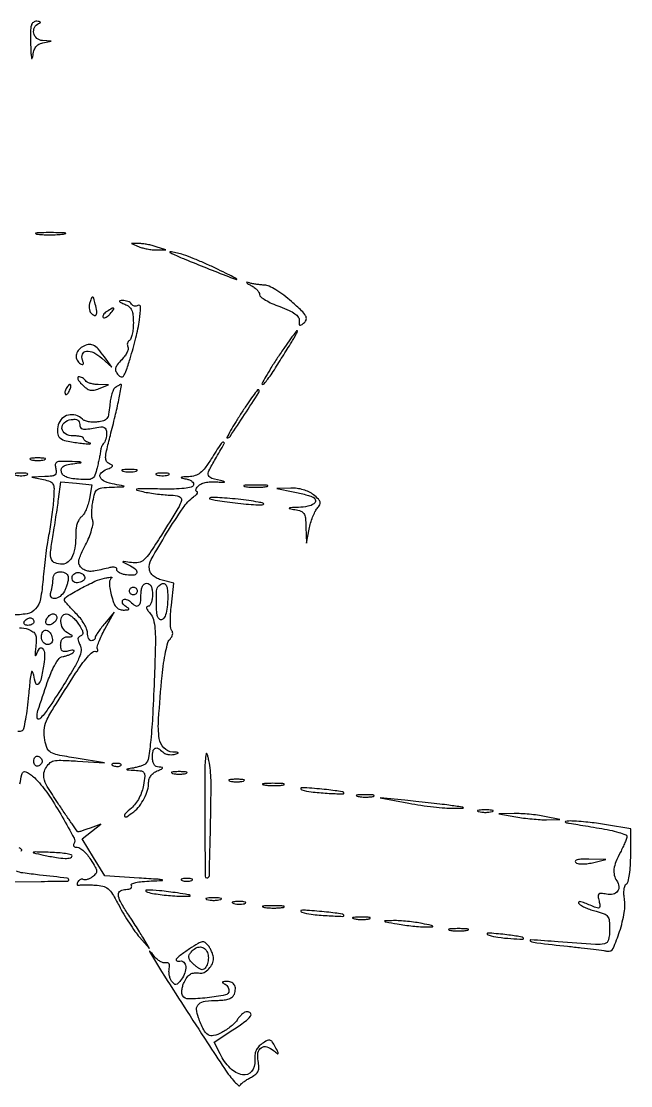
# Model space of a CAD drawing. Extents: x 24 to 1546, y 0 to 2379.
# Drawn here: x 1310.7 to 1470, y 1705.7 to 1983.9 of the extents above; entities that cross this region are included whole.
import ezdxf

# ---------------------------------------------------------------- set-up
doc = ezdxf.new("R2010")
doc.units = 0
doc.header["$MEASUREMENT"] = 0
doc.layers.get('0').update_dxf_attribs({"linetype": 'CONTINUOUS'})

msp = doc.modelspace()

# ---------------------------------------------------------------- linework, layer by layer
for points in [[(1313.160037, 1977.75, 0.006386), (1313.245946, 1975.512235, 0.032351), (1313.390184, 1974.272456, 0.67807), (1313.554447, 1974.2394, 0.113802), (1313.718782, 1974.688147, -0.037362), (1314.025127, 1976.20638, -0.087231), (1314.525356, 1977.247737, -0.108564), (1315.270344, 1977.918046, -0.081311), (1316.308745, 1978.301965), (1318.5, 1978.727636), (1316.25, 1978.863818, -0.165938), (1314.804148, 1979.457011, -0.159503), (1313.994078, 1980.819991, -0.169997), (1314.171649, 1982.332448, -0.18549), (1315.25, 1983.337719, 0.051902), (1315.648042, 1983.54862, 0.449116), (1315.672067, 1983.724694, 0.185333), (1315.416573, 1983.862835, 0.021021), (1314.75, 1983.921053, 0.17243), (1313.859727, 1983.649148, 0.17184), (1313.339222, 1982.87598, 0.061438), (1313.127034, 1981.245893, 0.00808)], [(1314.727696, 1928.278268, 0.02012), (1316.234338, 1928.152063, 0.010546), (1318.11537, 1928.110215, 0.010474), (1320.048239, 1928.148479, 0.015806), (1321.727696, 1928.270202, 0.062969), (1322.351289, 1928.416037, 0.78507), (1322.335636, 1928.550546, 0.026082), (1321.006031, 1928.645979, 0.004587), (1318.5, 1928.67186, 0.004873), (1315.985512, 1928.650253, 0.021409), (1314.504386, 1928.559569, 0.613017), (1314.45162, 1928.422293, 0.180442)], [(1341.5, 1925, 0.036226), (1342.445813, 1924.6724, 0.019656), (1343.646875, 1924.401663, 0.019488), (1344.896882, 1924.221133, 0.029063), (1346, 1924.169965), (1348.5, 1924.19936), (1346, 1925, 0.018514), (1344.896657, 1925.308821, 0.013373), (1343.646875, 1925.574087, 0.013539), (1342.443924, 1925.762454, 0.028396), (1341.5, 1925.830035), (1339.5, 1925.859429)], [(1350.5, 1923.024538, 0.011046), (1353.484123, 1921.727555, 0.00196), (1359.134349, 1919.444615, 0.001463), (1364.880304, 1917.168625, 0.020074), (1367, 1916.432917, 0.882548), (1367.037682, 1916.517627, 0.013668), (1366.003125, 1917.104262, 0.006835), (1364.087992, 1918.088746, 0.002915), (1361.5, 1919.355945, 0.008706), (1358.599997, 1920.693286, 0.008888), (1355.675, 1921.919283, 0.008699), (1353.098832, 1922.894046, 0.036196), (1351.5, 1923.339929, 0.003577), (1349.931884, 1923.645505, 0.123324), (1349.558694, 1923.623046, 0.670498), (1349.547326, 1923.488004, 0.010347)], [(1370.75, 1914.878116, -0.039292), (1371.610942, 1914.334913, -0.044383), (1372.339062, 1913.683157, -0.049464), (1372.842922, 1913.024649, -0.139464), (1373, 1912.472452, 0.235299), (1373.290209, 1911.889912, 0.026998), (1374.542187, 1911.047224, 0.027997), (1376.238759, 1910.158637, 0.019224), (1378.25, 1909.336497, -0.01691), (1380.693701, 1908.350749, -0.051243), (1382.248351, 1907.461374, -0.085049), (1383.108915, 1906.589865, -0.174768), (1383.355264, 1905.676147, 0.02669), (1383.32891, 1904.777736, 0.303763), (1383.523339, 1904.50182, 0.24997), (1383.891045, 1904.54719, 0.020017), (1384.69425, 1905.161213, 0.170357), (1385.201647, 1906.006535, 0.190031), (1385.039217, 1906.939017, 0.06643), (1383.980881, 1908.245865, 0.008738), (1381.338986, 1910.657875, 0.019906), (1379.327332, 1912.29349, 0.023021), (1377.28454, 1913.681517, 0.022892), (1375.469216, 1914.685068, 0.110829), (1374.331787, 1914.961579, -0.018704), (1373.36823, 1915.014746, -0.012216), (1372.2624, 1915.144674, -0.012292), (1371.189067, 1915.324469, -0.022894), (1370.331787, 1915.53093, 0.02061), (1369.689662, 1915.68868, 0.662425), (1369.622359, 1915.59038, 0.122329), (1369.865415, 1915.360481, 0.007456)], [(1328.671178, 1910.582783, 0.058736), (1328.465054, 1909.77399, 0.056851), (1328.449337, 1908.930264, 0.061682), (1328.615799, 1908.179392, 0.111465), (1328.950551, 1907.649449, 0.07931), (1329.815755, 1907.022439, 0.424337), (1330.309387, 1907.193618, 0.150453), (1330.43471, 1908.111362, 0.021275), (1330.041051, 1910, 0.006844), (1329.634307, 1911.518445, 0.227074), (1329.391368, 1911.794328, 0.408494), (1329.133271, 1911.693216, 0.013731)], [(1333.02896, 1908.03906, 0.044429), (1332.507686, 1907.640546, 0.073916), (1332.159984, 1907.21208, 0.108439), (1332.032091, 1906.823706, 0.225585), (1332.13646, 1906.530207, 0.234162), (1332.452534, 1906.423579, 0.085026), (1332.916631, 1906.569338, 0.06172), (1333.453252, 1906.934292, 0.039407), (1333.979944, 1907.475834, 0.011124), (1334.89468, 1908.6293, 0.447869), (1334.839289, 1908.911334, 0.273213), (1334.458847, 1908.911828, 0.007952)], [(1337.75, 1909.968838, -0.07229), (1338.873054, 1909.316068, -0.117473), (1339.551521, 1908.45276, -0.084167), (1339.900054, 1907.164736, -0.024087), (1340, 1905.091241, -0.023739), (1339.925546, 1903.523946, -0.030621), (1339.701458, 1902.100655, -0.031546), (1339.37775, 1900.976847, -0.170035), (1338.983688, 1900.489919, 0.097893), (1338.643196, 1900.173519, 0.097668), (1338.44836, 1899.751114, 0.098209), (1338.429069, 1899.288354, 0.100195), (1338.588457, 1898.856874, -0.201184), (1338.675142, 1898.307524, -0.051648), (1338.365704, 1897.443125, -0.044256), (1337.774511, 1896.446552, -0.032589), (1336.957995, 1895.455287, 0.021462), (1335.787456, 1894.096944, 0.110032), (1335.358044, 1893.206105, 0.165604), (1335.436585, 1892.409221, 0.066662), (1336.02492, 1891.469974, 0.146601), (1336.790139, 1890.960997, 0.317604), (1337.42757, 1891.171699, 0.076983), (1338.074398, 1892.405585, 0.007133), (1339.144492, 1895.690659, 0.014593), (1340.670536, 1901.173619, 0.02389), (1341.602322, 1905.903759, 0.029323), (1341.895843, 1909.226869, 0.597339), (1341.203994, 1909.626075, -0.094286), (1340.749329, 1909.452047, -0.096701), (1340.266766, 1909.459411, -0.098981), (1339.831297, 1909.646292, -0.104003), (1339.510081, 1909.983688, 0.102403), (1339.146194, 1910.368336, 0.054845), (1338.569749, 1910.682839, 0.051288), (1337.884395, 1910.885406, 0.055649), (1337.190983, 1910.936614, 0.032514), (1336.485755, 1910.864094, 0.522878), (1336.39972, 1910.681228, 0.157453), (1336.688335, 1910.420516, 0.01003)], [(1377.707945, 1896, 0.006682), (1375.977354, 1893.314759, 0.011957), (1374.638512, 1891.056775, 0.006827), (1373.644767, 1889.227507, 0.565042), (1373.7815, 1889.001788, 0.221182), (1374.182463, 1889.189499, 0.010126), (1375.154308, 1890.397838, 0.015262), (1376.264981, 1891.932172, 0.010187), (1377.445931, 1893.751788, -0.000309), (1378.677876, 1895.734686, -0.000287), (1379.943349, 1897.76615, -0.000285), (1381.071212, 1899.572101, -0.000965), (1381.810941, 1900.75, 0.013134), (1382.324317, 1901.613432, 0.024801), (1382.684337, 1902.339062, 0.027476), (1382.883603, 1902.874897, 0.505418), (1382.791456, 1903, 0.238008), (1382.524609, 1902.865349, 0.002012), (1381.117267, 1900.94375, 0.006493), (1379.520183, 1898.683398, 0.00407)], [(1326.689601, 1898.846168, 0.103571), (1325.567196, 1897.868451, 0.133677), (1325.059751, 1896.605311, 0.148202), (1325.284697, 1895.355246, 0.137078), (1326.169939, 1894.394972, 0.060726), (1326.653283, 1894.171971, 0.363879), (1326.891085, 1894.268889, 0.190314), (1326.930726, 1894.628815, 0.024998), (1326.686798, 1895.373809, -0.186881), (1326.691482, 1896.889134, -0.28179), (1327.713436, 1897.664209, -0.142255), (1329.632845, 1897.308829, -0.067914), (1331.720579, 1895.876514), (1334.339396, 1893.5), (1332.419698, 1896.2075, 0.026659), (1330.788407, 1898.266272, 0.104346), (1329.493974, 1899.228999, 0.153999), (1328.208235, 1899.391798, 0.082828)], [(1326.59204, 1888.963515, 0.037433), (1327.738232, 1887.9772, 0.100914), (1328.708116, 1887.526994, 0.107669), (1329.738043, 1887.507496, 0.046158), (1331.064262, 1887.900129), (1333.5, 1888.873227), (1330.809017, 1888.936614, -0.033666), (1329.733621, 1889.034591, -0.038212), (1328.726963, 1889.27513, -0.041611), (1327.92031, 1889.610592, -0.13581), (1327.5, 1890, 0.073533), (1327.177497, 1890.382596, 0.053064), (1326.721822, 1890.70625, 0.053174), (1326.209511, 1890.926066, 0.074905), (1325.718761, 1891, 0.334389), (1325.46974, 1890.812494, 0.172968), (1325.495464, 1890.401783, 0.068165), (1325.889235, 1889.746687, 0.027022)], [(1322.458881, 1887.933469, 0.049364), (1322.242038, 1887.490157, 0.059701), (1322.133355, 1887.040231, 0.070517), (1322.142323, 1886.651151, 0.156651), (1322.276326, 1886.390341, 0.281567), (1322.50546, 1886.335123, 0.118528), (1322.786868, 1886.507038, 0.069269), (1323.083816, 1886.899181, 0.035865), (1323.345077, 1887.456872, 0.029555), (1323.696703, 1888.564815, 0.344086), (1323.525317, 1888.954259, 0.36195), (1323.120758, 1888.871774, 0.030391)], [(1368.216699, 1881.489648, 0.00435), (1366.660071, 1879.000482, 0.007582), (1365.418977, 1876.906334, 0.00273), (1364.420513, 1875.13949, 0.572465), (1364.502419, 1875, 0.250046), (1365.281483, 1875.415587, 0.002248), (1369.069496, 1881.119687, 0.001936), (1372.837562, 1886.898103, 0.35356), (1372.766617, 1887.566717, 0.449838), (1372.484806, 1887.549776, 0.005662), (1371.25989, 1885.951766, 0.011833), (1369.832945, 1883.94878, 0.006946)], [(1313.25, 1869.310674, 0.039571), (1314.047266, 1869.168469, 0.024357), (1315, 1869.122029, 0.024357), (1315.952734, 1869.168469, 0.039571), (1316.75, 1869.310674, 0.161593), (1317.00914, 1869.478988, 0.542911), (1316.957813, 1869.633659, 0.052887), (1316.251983, 1869.740287, 0.011065), (1315, 1869.767997, 0.011065), (1313.748017, 1869.740287, 0.052887), (1313.042187, 1869.633659, 0.542911), (1312.99086, 1869.478988, 0.161593)], [(1309.269032, 1865.307009, 0.037336), (1310.036634, 1865.167106, 0.029507), (1310.880008, 1865.127736, 0.030339), (1311.671085, 1865.185595, 0.06278), (1312.269032, 1865.344063, 0.31318), (1312.386009, 1865.52287, 0.333666), (1312.257153, 1865.684921, 0.052471), (1311.580113, 1865.787295, 0.014395), (1310.5, 1865.805051, 0.012823), (1309.431793, 1865.764444, 0.080377), (1308.900903, 1865.643467, 0.597527), (1308.883358, 1865.48334, 0.087174)], [(1337.25, 1866.310674, 0.039571), (1338.047266, 1866.168469, 0.024357), (1339, 1866.122029, 0.024357), (1339.952734, 1866.168469, 0.039571), (1340.75, 1866.310674, 0.161593), (1341.00914, 1866.478988, 0.542911), (1340.957813, 1866.633659, 0.052887), (1340.251983, 1866.740287, 0.011065), (1339, 1866.767997, 0.011065), (1337.748017, 1866.740287, 0.052887), (1337.042187, 1866.633659, 0.542911), (1336.99086, 1866.478988, 0.161593)], [(1346.269032, 1865.307009, 0.037336), (1347.036634, 1865.167106, 0.029507), (1347.880008, 1865.127736, 0.030339), (1348.671085, 1865.185595, 0.06278), (1349.269032, 1865.344063, 0.31318), (1349.386009, 1865.52287, 0.333666), (1349.257153, 1865.684921, 0.052471), (1348.580113, 1865.787295, 0.014395), (1347.5, 1865.805051, 0.012823), (1346.431793, 1865.764444, 0.080377), (1345.900903, 1865.643467, 0.597527), (1345.883358, 1865.48334, 0.087174)], [(1328.527068, 1859.136384, -0.029641), (1328.171296, 1857.66289, -0.029655), (1327.643823, 1856.242054, -0.031046), (1327.034752, 1855.063048, -0.093799), (1326.437092, 1854.389757, 0.088302), (1325.886229, 1853.782648, 0.045853), (1325.422146, 1852.866939, 0.043672), (1325.106283, 1851.80902, 0.050758), (1325, 1850.764757, -0.026563), (1324.793176, 1846.874476, -0.070158), (1324.114709, 1844.175938, -0.116166), (1322.984629, 1842.585254, -0.182436), (1321.434017, 1842, -0.083469), (1319.530803, 1842.319946, -0.229202), (1318.591249, 1843.256357, -0.112059), (1318.377804, 1845.13275, -0.014688), (1318.938821, 1849.134209, 0.002502), (1319.332519, 1851.518178, 0.001668), (1319.760709, 1854.25267, 0.001679), (1320.158242, 1856.907567, 0.003294), (1320.453629, 1859.023817), (1321.054709, 1863.547634), (1325.117331, 1863.160201), (1329.179953, 1862.772768)], [(1369.25, 1862.283746, 0.023547), (1370.502218, 1862.153981, 0.014044), (1372, 1862.111902, 0.014044), (1373.497782, 1862.153981, 0.023547), (1374.75, 1862.283746, 0.124239), (1375.112409, 1862.435926, 0.664672), (1375.076563, 1862.577962, 0.03126), (1373.97062, 1862.675363, 0.006336), (1372, 1862.700336, 0.006336), (1370.02938, 1862.675363, 0.03126), (1368.923437, 1862.577962, 0.664672), (1368.887591, 1862.435926, 0.124239)], [(1381.765361, 1860.939958, -0.008679), (1383.471805, 1860.572656, -0.010249), (1385.071801, 1860.164344, -0.009222), (1386.40441, 1859.768413, -0.06166), (1387.031673, 1859.480425, -0.226405), (1387.576811, 1858.633515, -0.281321), (1387.200421, 1857.794844, -0.102684), (1385.614965, 1857.132308, -0.037669), (1383.190983, 1856.850168, 0.002028), (1381.100129, 1856.756796, 0.12392), (1380.744979, 1856.648774, 0.695034), (1380.768581, 1856.52323, 0.004964), (1382.25, 1856.283746, -0.049587), (1383.780918, 1855.893757, -0.167863), (1384.570768, 1855.253527, -0.115074), (1384.962102, 1854.10307, -0.017816), (1385.114999, 1851.683578), (1385.229998, 1847.5), (1385.949063, 1851.197596, -0.024144), (1386.325985, 1852.735512, -0.02123), (1386.863306, 1854.29871, -0.021779), (1387.470022, 1855.668024, -0.058087), (1388.051631, 1856.562211, 0.051018), (1388.708746, 1857.541983, 0.189414), (1388.792086, 1858.267061, 0.136152), (1388.359302, 1859.004697, 0.022229), (1387.106783, 1860.114616, 0.056901), (1385.904635, 1860.880041, 0.04104), (1384.421844, 1861.457324, 0.039333), (1382.789466, 1861.806292, 0.040543), (1381.139216, 1861.890434), (1377.5, 1861.780869)], [(1360, 1859.064983, 0.030595), (1361.398799, 1858.738328, 0.006838), (1363.821875, 1858.360787, 0.007072), (1366.63672, 1858.002087, 0.006783), (1369.5, 1857.71758, 0.00723), (1372.039569, 1857.536934, 0.024163), (1373.709375, 1857.523181, 0.202733), (1374.058035, 1857.687376, 0.54595), (1374, 1857.898035, 0.033), (1372.600621, 1858.235354, 0.007417), (1370.178125, 1858.61568, 0.00766), (1367.363279, 1858.971016, 0.007351), (1364.5, 1859.245438, 0.006968), (1361.960452, 1859.41562, 0.023268), (1360.290625, 1859.426388, 0.197972), (1359.94492, 1859.267435, 0.555802)], [(1323, 1838.434259, -0.049213), (1322.927252, 1837.696941, -0.022722), (1322.695915, 1836.760265, -0.022248), (1322.361184, 1835.789539, -0.028721), (1321.964816, 1834.934259, -0.104012), (1320.832227, 1833.585982, -0.142574), (1319.369726, 1832.99912, -0.295674), (1318.478968, 1833.45902, -0.225099), (1318.393011, 1834.581787, 0.03151), (1318.625874, 1835.325581, 0.017174), (1318.821697, 1836.2624, 0.017054), (1318.955983, 1837.232051, 0.025883), (1319, 1838.081787, -0.078953), (1319.13087, 1838.905409, -0.123399), (1319.510659, 1839.510223, -0.119873), (1320.140171, 1839.875623, -0.071952), (1321, 1840, -0.071995), (1321.786729, 1839.886129, -0.094461), (1322.430662, 1839.554282, -0.107477), (1322.850246, 1839.048438, -0.120154)], [(1327.302821, 1838.513695, -0.173043), (1327.243946, 1838.111572, -0.094518), (1326.928016, 1837.718118, -0.074555), (1326.404868, 1837.392357, -0.054517), (1325.75, 1837.190371, -0.075042), (1325.019642, 1837.160813, -0.134068), (1324.464524, 1837.379901, -0.143006), (1324.120561, 1837.837793, -0.090288), (1324, 1838.5, -0.226436), (1324.442529, 1839.42706, -0.170609), (1325.521089, 1839.811149, -0.153586), (1326.688017, 1839.449352, -0.194407)], [(1349, 1833.581787, -0.025597), (1348.856749, 1830.785461, -0.0586), (1348.398057, 1828.728773, -0.116468), (1347.711364, 1827.653636, -0.343667), (1346.895215, 1827.564761, -0.231344), (1346.235604, 1828.610959, -0.020449), (1346.02065, 1831.81675, -0.022003), (1346.078275, 1835.028635, -0.182864), (1346.666667, 1836.333333, -0.115687), (1347.640235, 1836.937015, -0.307189), (1348.390307, 1836.72831, -0.145096), (1348.86901, 1835.642259, -0.031754)], [(1341, 1835, -0.099038), (1340.923658, 1834.618362, -0.097945), (1340.70625, 1834.29375, -0.097945), (1340.381638, 1834.076342, -0.099038), (1340, 1834, -0.099038), (1339.618362, 1834.076342, -0.097945), (1339.29375, 1834.29375, -0.097945), (1339.076342, 1834.618362, -0.099038), (1339, 1835, -0.099038), (1339.076342, 1835.381638, -0.097945), (1339.29375, 1835.70625, -0.097945), (1339.618362, 1835.923658, -0.099038), (1340, 1836, -0.099038), (1340.381638, 1835.923658, -0.097945), (1340.70625, 1835.70625, -0.097945), (1340.923658, 1835.381638, -0.099038)], [(1325.705783, 1826.326279, -0.020141), (1326.482207, 1825.030315, -0.082382), (1326.782773, 1824.167183, -0.177747), (1326.679543, 1823.603473, -0.180964), (1326.236826, 1823.245609, 0.114003), (1325.734736, 1822.938619, 0.182999), (1325.526632, 1822.488431, 0.111101), (1325.625839, 1821.83329, 0.029963), (1326.068057, 1820.872835, -0.152921), (1326.340646, 1819.439285, -0.070849), (1325.853596, 1817.586396, -0.034723), (1324.457845, 1814.824479, -0.006387), (1321.470663, 1809.953505, -0.007516), (1317.690468, 1804.157419, -0.052118), (1315.517165, 1801.561899, -0.633603), (1314.84128, 1801.816274, -0.099213), (1315.067519, 1803.75, -0.004694), (1317.513792, 1811.043049, -0.025758), (1319.070997, 1814.891147, -0.049715), (1320.343731, 1817.036811, -0.190245), (1321.635899, 1817.847065, 0.030621), (1322.415161, 1818.042146, 0.025514), (1323.215048, 1818.340981, 0.026271), (1323.920409, 1818.691408, 0.061265), (1324.39405, 1819.041115, 0.17971), (1324.523777, 1819.305072, 0.378349), (1324.400553, 1819.476866, 0.096983), (1323.921735, 1819.492096, 0.023558), (1323.14405, 1819.327419, -0.042283), (1322.059466, 1819.139834, -0.180553), (1321.437015, 1819.312446, -0.190357), (1321.099469, 1819.842778, -0.047686), (1321, 1820.883369, -0.064778), (1321.116126, 1821.775938, -0.106681), (1321.460288, 1822.451278, -0.120361), (1322.017031, 1822.872202, -0.097915), (1322.75, 1823.030409, 0.006989), (1323.869488, 1823.065518, 0.400998), (1324, 1823.202085, 0.262137), (1323.885865, 1823.404826, 0.004477), (1322.75, 1824.080099, -0.132139), (1321.549503, 1825.292105, -0.116125), (1321.044759, 1827.004401, -0.157263), (1321.415733, 1828.418673, -0.255954), (1322.476947, 1829, -0.130756), (1323.165289, 1828.816859, -0.042915), (1324.034658, 1828.214594, -0.039338), (1324.926408, 1827.349438, -0.035479)], [(1320, 1828.059017, -0.161033), (1319.724195, 1827.224864, -0.089687), (1318.935284, 1826.48511, -0.09984), (1318.010153, 1826.120596, -0.245171), (1317.333333, 1826.333333, -0.245171), (1317.120596, 1827.010153, -0.09984), (1317.48511, 1827.935284, -0.089687), (1318.224864, 1828.724195, -0.161033), (1319.059017, 1829, -0.099038), (1319.418132, 1828.928163, -0.097945), (1319.723586, 1828.723586, -0.097945), (1319.928163, 1828.418132, -0.099038)], [(1314, 1827, -0.153634), (1313.879982, 1826.618621, -0.097988), (1313.542039, 1826.29375, -0.080552), (1313.037096, 1826.074545, -0.062283), (1312.440983, 1826, -0.066118), (1311.889346, 1826.073267, -0.138808), (1311.521475, 1826.29375, -0.191142), (1311.392057, 1826.620352, -0.139169), (1311.5, 1827, -0.06081), (1311.806203, 1827.382515, -0.051032), (1312.2129, 1827.70625, -0.053229), (1312.653442, 1827.926698, -0.089642), (1313.059017, 1828, -0.105429), (1313.418051, 1827.923444, -0.099231), (1313.723586, 1827.70625, -0.096318), (1313.928382, 1827.381732, -0.092995)], [(1318.823324, 1822.667134, -0.083236), (1318.840365, 1821.99829, -0.126354), (1318.619304, 1821.46353, -0.133817), (1318.179808, 1821.121465, -0.099154), (1317.573324, 1821, -0.12024), (1316.945354, 1821.15323, -0.111791), (1316.438799, 1821.58104, -0.09567), (1316.111401, 1822.248452, -0.066422), (1316, 1823.083333, -0.14074), (1316.357221, 1824.327282, -0.297834), (1317.229205, 1824.729914, -0.210781), (1318.230213, 1824.099763, -0.100818)], [(1359.044772, 1792.5, 0.044959), (1358.680679, 1788.608645, 0.00201), (1358.688575, 1775.101976, 0.000417), (1358.768383, 1760.425664, 0.411775), (1359.194406, 1760.001431, 0.406739), (1359.862595, 1760.65006, 0.001324), (1360.179234, 1773.3138, 0.005143), (1360.319067, 1784.902846, 0.045345), (1359.864999, 1790, 0.009393), (1359.607919, 1791.279637, 0.025), (1359.362119, 1792.178125, 0.084294), (1359.175852, 1792.531401, 0.649835)], [(1316.15, 1790.5, -0.102038), (1316.069583, 1790.110048, -0.070382), (1315.834219, 1789.723802, -0.066918), (1315.485911, 1789.399741, -0.073624), (1315.075, 1789.191667, -0.159683), (1314.666526, 1789.189601, -0.143818), (1314.315781, 1789.428177, -0.107546), (1314.079656, 1789.888977, -0.064908), (1314, 1790.5, -0.064908), (1314.079656, 1791.111023, -0.107546), (1314.315781, 1791.571823, -0.143818), (1314.666526, 1791.810399, -0.159683), (1315.075, 1791.808333, -0.073624), (1315.485911, 1791.600259, -0.066918), (1315.834219, 1791.276198, -0.070382), (1316.069583, 1790.889952, -0.102038)], [(1334.8125, 1789.316886, 0.051402), (1335.359369, 1789.160852, 0.05415), (1335.916927, 1789.123424, 0.060344), (1336.402231, 1789.202593, 0.126455), (1336.729167, 1789.395833, 0.296942), (1336.77538, 1789.614691, 0.208169), (1336.592839, 1789.799335, 0.077125), (1336.112848, 1789.910055, 0.028489), (1335.416667, 1789.921053, 0.018894), (1334.670344, 1789.862007, 0.168741), (1334.37858, 1789.720685, 0.470617), (1334.395823, 1789.538436, 0.054073)], [(1350.25, 1787.310674, 0.039571), (1351.047266, 1787.168469, 0.024357), (1352, 1787.122029, 0.024357), (1352.952734, 1787.168469, 0.039571), (1353.75, 1787.310674, 0.161593), (1354.00914, 1787.478988, 0.542911), (1353.957813, 1787.633659, 0.052887), (1353.251983, 1787.740287, 0.011065), (1352, 1787.767997, 0.011065), (1350.748017, 1787.740287, 0.052887), (1350.042187, 1787.633659, 0.542911), (1349.99086, 1787.478988, 0.161593)], [(1365.25, 1785.310674, 0.039571), (1366.047266, 1785.168469, 0.024357), (1367, 1785.122029, 0.024357), (1367.952734, 1785.168469, 0.039571), (1368.75, 1785.310674, 0.161593), (1369.00914, 1785.478988, 0.542911), (1368.957813, 1785.633659, 0.052887), (1368.251983, 1785.740287, 0.011065), (1367, 1785.767997, 0.011065), (1365.748017, 1785.740287, 0.052887), (1365.042187, 1785.633659, 0.542911), (1364.99086, 1785.478988, 0.161593)], [(1374.26375, 1784.282419, 0.022548), (1375.485188, 1784.153707, 0.015659), (1376.872547, 1784.114038, 0.015827), (1378.209518, 1784.160023, 0.031163), (1379.26375, 1784.296069, 0.248898), (1379.455688, 1784.450815, 0.49082), (1379.374351, 1784.596853, 0.030832), (1378.29708, 1784.692368, 0.00738), (1376.5, 1784.713986, 0.006817), (1374.711719, 1784.684722, 0.040183), (1373.780601, 1784.581582, 0.720633), (1373.761725, 1784.438612, 0.075924)], [(1384, 1783.039128, 0.05301), (1386.478609, 1782.48969, 0.012694), (1390.684703, 1782.123527, 0.008839), (1394.750829, 1781.945432, 0.700764), (1394.916667, 1782.367465, 0.144647), (1394.564991, 1782.531069, 0.003283), (1392.713021, 1782.795007, 0.007095), (1390.521105, 1783.061102, 0.004711), (1388, 1783.306913, 0.006159), (1385.343864, 1783.507708, 0.032507), (1383.883625, 1783.504998, 0.485236), (1383.743781, 1783.300771, 0.240379)], [(1398.761659, 1781.292739, 0.028254), (1399.754739, 1781.159391, 0.020511), (1400.869594, 1781.119272, 0.020826), (1401.934218, 1781.169017, 0.041951), (1402.761659, 1781.31292, 0.285845), (1402.916221, 1781.476221, 0.417468), (1402.814362, 1781.62839, 0.038992), (1401.938425, 1781.726931, 0.009782), (1400.5, 1781.747817, 0.008901), (1399.071102, 1781.715166, 0.053901), (1398.339362, 1781.605813, 0.67161), (1398.319562, 1781.45659, 0.082665)], [(1412, 1779.515142, 0.009212), (1415.164785, 1778.98887, 0.0082), (1418.471875, 1778.556645, 0.008257), (1421.458855, 1778.265857, 0.025015), (1423.5, 1778.203558, 0.00118), (1426.208913, 1778.262802, 0.705612), (1426.243506, 1778.368033, 0.130375), (1425.944832, 1778.494362, 0.00058), (1422.5, 1778.978762, 0.004231), (1420.123244, 1779.289679, 0.002014), (1417.059375, 1779.65162, 0.001996), (1413.853703, 1780.004275, 0.002833), (1411, 1780.290346), (1404.5, 1780.904765)], [(1430.25, 1777.310674, 0.039571), (1431.047266, 1777.168469, 0.024357), (1432, 1777.122029, 0.024357), (1432.952734, 1777.168469, 0.039571), (1433.75, 1777.310674, 0.161593), (1434.00914, 1777.478988, 0.542911), (1433.957813, 1777.633659, 0.052887), (1433.251983, 1777.740287, 0.011065), (1432, 1777.767997, 0.011065), (1430.748017, 1777.740287, 0.052887), (1430.042187, 1777.633659, 0.542911), (1429.99086, 1777.478988, 0.161593)], [(1440, 1775.948957, 0.011879), (1441.978571, 1775.645194, 0.008472), (1444.20625, 1775.395462, 0.00856), (1446.3397, 1775.229624, 0.018036), (1448, 1775.189122), (1451.5, 1775.229998), (1447.5, 1776.057369, 0.017061), (1445.678589, 1776.369743, 0.010259), (1443.5, 1776.621861, 0.010269), (1441.320946, 1776.783752, 0.017627), (1439.5, 1776.817204), (1435.5, 1776.749667)], [(1453, 1774.474111, 0.00601), (1453.945186, 1774.300695, 0.000614), (1456.189063, 1773.919656, 0.000767), (1458.864007, 1773.473009, 0.000611), (1461.75, 1772.999295, -0.012081), (1464.529072, 1772.47741, -0.019303), (1466.870312, 1771.883604, -0.013997), (1468.697962, 1771.288096, -0.316973), (1469, 1770.859523, -0.084699), (1468.905913, 1770.308087, -0.01237), (1468.501402, 1769.24224, -0.013689), (1467.952529, 1767.995941, -0.011357), (1467.302646, 1766.70034, 0.025388), (1466.134381, 1764.19857, 0.064642), (1465.626189, 1762.264994, 0.089946), (1465.708075, 1760.676417, 0.096818), (1466.346087, 1759.262735, -0.122035), (1466.925776, 1757.786193, -0.19845), (1466.583749, 1756.503424, -0.178845), (1465.38808, 1755.746335, -0.100184), (1463.645273, 1755.727478, 0.023122), (1462.233136, 1755.930294, 0.215213), (1461.664193, 1755.736976, 0.244017), (1461.474504, 1755.201775, 0.029436), (1461.727196, 1753.935203, -0.023343), (1461.960276, 1752.836811, -0.153745), (1461.88133, 1752.287264, -0.305188), (1461.546396, 1752.090753, -0.081135), (1460.91074, 1752.235396, 0.004016), (1457.970509, 1753.401662, 0.037213), (1456.66247, 1753.799415, 0.413995), (1456.39078, 1753.627479, 0.24834), (1456.5, 1753.225461, 0.081271), (1457.11038, 1752.755155, 0.020853), (1458.234375, 1752.208572, 0.020675), (1459.586762, 1751.684698, 0.019683), (1461, 1751.264715, -0.027918), (1463.045099, 1750.620139, -0.14664), (1463.971077, 1749.912765, -0.135207), (1464.394772, 1748.781827, -0.022422), (1464.5, 1746.436432, -0.05855), (1464.187686, 1743.778515, -0.284044), (1463.158362, 1742.753392, -0.074667), (1460.803233, 1742.562716, -0.002267), (1451, 1743.277721, 0.002669), (1443.848318, 1743.793547, 0.83283), (1443.770763, 1743.488006, 0.079146), (1445.461129, 1743.015575, 0.001932), (1453.522094, 1742.119532, -0.001784), (1457.079593, 1741.725153, -0.002387), (1460.304233, 1741.340415, -0.00166), (1463.005241, 1740.995961, -0.024784), (1463.940905, 1740.825969, 0.35975), (1465.413311, 1741.558021, 0.027476), (1467.109411, 1746.012661, 0.03341), (1468.33098, 1750.960073, 0.085641), (1468.347183, 1754.635479, -0.03385), (1468.221847, 1755.900147, -0.044493), (1468.288842, 1757.057544, -0.051591), (1468.521301, 1757.968548, -0.167618), (1468.910193, 1758.444496, 0.201734), (1469.345691, 1759.055681, 0.019227), (1469.685535, 1760.896894, 0.021729), (1469.92242, 1763.243154, 0.014294), (1470, 1765.956362), (1470, 1772.79469), (1463.668087, 1773.897345, 0.017195), (1459.418392, 1774.487674, 0.012408), (1454.647437, 1774.864534, 0.058605), (1453.00191, 1774.760622, 0.828695)], [(1316.5, 1765.974157, 0.010756), (1319.886437, 1765.322876, 0.034663), (1322.167461, 1765.095875, 0.059343), (1323.568728, 1765.220431, 0.356062), (1323.996501, 1765.75, 0.350422), (1323.751622, 1766.053584, 0.014966), (1322.305995, 1766.328605, 0.020037), (1320.449817, 1766.54865, 0.01224), (1318.246501, 1766.666527, 0.000827), (1314.374177, 1766.772334, 0.101115), (1313.891861, 1766.686617, 0.738056), (1313.902999, 1766.544579, 0.00235)], [(1455.55, 1764.066549, 0.146039), (1456.158525, 1763.744633, 0.043417), (1457.215407, 1763.628142, 0.037644), (1458.53533, 1763.697176, 0.026414), (1460, 1763.964187), (1463.5, 1764.795277), (1459.05, 1764.897639, 0.01496), (1457.230656, 1764.88505, 0.049114), (1456.041342, 1764.723526, 0.147197), (1455.54244, 1764.434264, 0.407335)], [(1352.75, 1759.337719, 0.057986), (1353.320008, 1759.181385, 0.037979), (1354, 1759.12966, 0.037979), (1354.679992, 1759.181385, 0.057986), (1355.25, 1759.337719, 0.174857), (1355.459382, 1759.525001, 0.447206), (1355.398438, 1759.693942, 0.078554), (1354.89144, 1759.810911, 0.017491), (1354, 1759.842105, 0.017491), (1353.10856, 1759.810911, 0.078554), (1352.601562, 1759.693942, 0.447206), (1352.540618, 1759.525001, 0.174857)], [(1345, 1755.948957, 0.012214), (1346.978576, 1755.64655, 0.008713), (1349.20625, 1755.40093, 0.008804), (1351.33968, 1755.241093, 0.018544), (1353, 1755.207736, 0.006106), (1354.821764, 1755.260959, 0.756489), (1354.856426, 1755.406309, 0.087102), (1354.307934, 1755.59777, 0.001891), (1351.5, 1756.046007, 0.012554), (1346.866079, 1756.649047, 0.029817), (1343.394789, 1756.804269, 0.802198), (1343.324851, 1756.465705, 0.06164)], [(1359.25, 1754.310674, 0.039571), (1360.047266, 1754.168469, 0.024357), (1361, 1754.122029, 0.024357), (1361.952734, 1754.168469, 0.039571), (1362.75, 1754.310674, 0.161593), (1363.00914, 1754.478988, 0.542911), (1362.957813, 1754.633659, 0.052887), (1362.251983, 1754.740287, 0.011065), (1361, 1754.767997, 0.011065), (1359.748017, 1754.740287, 0.052887), (1359.042187, 1754.633659, 0.542911), (1358.99086, 1754.478988, 0.161593)], [(1366.269032, 1753.307009, 0.037336), (1367.036634, 1753.167106, 0.029507), (1367.880008, 1753.127736, 0.030339), (1368.671085, 1753.185595, 0.06278), (1369.269032, 1753.344063, 0.31318), (1369.386009, 1753.52287, 0.333666), (1369.257153, 1753.684921, 0.052471), (1368.580113, 1753.787295, 0.014395), (1367.5, 1753.805051, 0.012823), (1366.431793, 1753.764444, 0.080377), (1365.900903, 1753.643467, 0.597527), (1365.883358, 1753.48334, 0.087174)], [(1374.26375, 1752.282419, 0.022548), (1375.485188, 1752.153707, 0.015659), (1376.872547, 1752.114038, 0.015827), (1378.209518, 1752.160023, 0.031163), (1379.26375, 1752.296069, 0.248898), (1379.455688, 1752.450815, 0.49082), (1379.374351, 1752.596853, 0.030832), (1378.29708, 1752.692368, 0.00738), (1376.5, 1752.713986, 0.006817), (1374.711719, 1752.684722, 0.040183), (1373.780601, 1752.581582, 0.720633), (1373.761725, 1752.438612, 0.075924)], [(1384, 1751.039128, 0.05301), (1386.478609, 1750.48969, 0.012694), (1390.684703, 1750.123527, 0.008839), (1394.750829, 1749.945432, 0.700764), (1394.916667, 1750.367465, 0.144647), (1394.564991, 1750.531069, 0.003283), (1392.713021, 1750.795007, 0.007095), (1390.521105, 1751.061102, 0.004711), (1388, 1751.306913, 0.006159), (1385.343864, 1751.507708, 0.032507), (1383.883625, 1751.504998, 0.485236), (1383.743781, 1751.300771, 0.240379)], [(1397.761659, 1749.292739, 0.028254), (1398.754739, 1749.159391, 0.020511), (1399.869594, 1749.119272, 0.020826), (1400.934218, 1749.169017, 0.041951), (1401.761659, 1749.31292, 0.285845), (1401.916221, 1749.476221, 0.417468), (1401.814362, 1749.62839, 0.038992), (1400.938425, 1749.726931, 0.009782), (1399.5, 1749.747817, 0.008901), (1398.071102, 1749.715166, 0.053901), (1397.339362, 1749.605813, 0.67161), (1397.319562, 1749.45659, 0.082665)], [(1409, 1747.948957, 0.01052), (1410.942579, 1747.645316, 0.008262), (1413.059375, 1747.395462, 0.008367), (1415.036009, 1747.228569, 0.020284), (1416.5, 1747.189122, 0.004847), (1418.214623, 1747.229112, 0.681786), (1418.264208, 1747.368847, 0.126577), (1417.896712, 1747.552379, 0.001849), (1415.5, 1748.057369, 0.015488), (1413.71356, 1748.369531, 0.010263), (1411.646875, 1748.621861, 0.010335), (1409.627296, 1748.78438, 0.019734), (1408, 1748.817204, 0.00222), (1405.747283, 1748.763728, 0.683559), (1405.702837, 1748.639431, 0.13455), (1406.026587, 1748.484039, 0.000979)], [(1422.75, 1746.294267, 0.029693), (1423.774707, 1746.159351, 0.017887), (1425, 1746.115502, 0.017887), (1426.225293, 1746.159351, 0.029693), (1427.25, 1746.294267, 0.142433), (1427.560023, 1746.453014, 0.611425), (1427.517187, 1746.600334, 0.039503), (1426.61149, 1746.701569, 0.008087), (1425, 1746.727636, 0.008087), (1423.38851, 1746.701569, 0.039503), (1422.482813, 1746.600334, 0.611425), (1422.439977, 1746.453014, 0.142433)], [(1433, 1745.033532, 0.045591), (1435.311612, 1744.490008, 0.016233), (1438.687896, 1744.126164, 0.013191), (1441.766057, 1743.976736, 0.700765), (1441.916667, 1744.364532, 0.137225), (1441.573896, 1744.528426, 0.004181), (1440.006771, 1744.78922, 0.007961), (1438.137715, 1745.053793, 0.005388), (1436, 1745.298384, 0.005873), (1433.68635, 1745.510439, 0.041952), (1432.563329, 1745.50572, 0.662514), (1432.502315, 1745.316871, 0.098062)], [(1354.670421, 1741.422014, 0.00976), (1352.262437, 1739.716105, 0.067949), (1351.230333, 1738.712145, 0.517563), (1351.354383, 1738.29896, 0.13351), (1352.19061, 1738.25, -0.256734), (1353.190272, 1737.945534, -0.176232), (1353.6885, 1736.840734, -0.105562), (1353.458198, 1735.152383, -0.076505), (1352.547907, 1733.480658, -0.020309), (1351.666409, 1732.416851, -0.164291), (1351.121813, 1732.110394, -0.245725), (1350.626264, 1732.260983, -0.047849), (1350.005999, 1733, -0.062908), (1349.642044, 1733.704279, -0.042068), (1349.402164, 1734.580418, -0.042057), (1349.31226, 1735.484716, -0.062712), (1349.399591, 1736.273765, 0.055052), (1349.491361, 1737.001175, 0.143758), (1349.352134, 1737.504132, 0.194471), (1349.00054, 1737.761042, 0.111958), (1348.468306, 1737.773765, -0.128931), (1347.829729, 1737.810434, -0.051481), (1347.022029, 1738.167918, -0.046452), (1346.186178, 1738.755084, -0.043139), (1345.450221, 1739.5, 0.00074), (1344.307539, 1740.871596, 0.569498), (1344.233813, 1740.859647, 0.229545), (1344.243932, 1740.727662, 0.000532), (1345.253551, 1739, 0.009673), (1347.401013, 1735.49164, 0.000758), (1353.317708, 1726.263411, 0.001134), (1359.361297, 1716.915296, 0.002919), (1363.782302, 1710.19704, 0.014689), (1365.18038, 1708.227202, 0.026679), (1366.452158, 1706.717156, 0.028444), (1367.483267, 1705.735913, 0.45095), (1367.908252, 1705.797336, -0.072203), (1368.287132, 1706.225742, -0.018379), (1369.018413, 1706.800073, -0.018347), (1369.911013, 1707.400719, -0.017655), (1370.856558, 1707.942508, 0.047421), (1372.036264, 1708.715055, 0.124863), (1372.641614, 1709.515003, 0.113819), (1372.822997, 1710.554847, 0.035872), (1372.623946, 1712.130269, -0.087285), (1372.573854, 1714.282888, -0.209704), (1373.409139, 1715.602601, -0.226095), (1374.886722, 1715.823476, -0.098669), (1376.676455, 1714.861876, 0.006234), (1377.69258, 1714.04476, 0.492192), (1377.865687, 1714.088955, 0.224283), (1377.856095, 1714.361348, 0.003293), (1377.089598, 1715.822757, 0.025306), (1376.2977, 1717.143134, 0.18636), (1375.706594, 1717.55756, 0.186559), (1374.990726, 1717.466951, 0.025369), (1373.675878, 1716.668917, 0.059443), (1372.694303, 1715.81669, 0.082263), (1372.063384, 1714.838651, 0.076949), (1371.755595, 1713.658687, 0.045411), (1371.739826, 1712.199245, -0.187327), (1370.896814, 1709.378436, -0.28354), (1368.566731, 1708.508157, -0.150331), (1365.331419, 1710.248625, -0.079184), (1362.652228, 1713.995306), (1361.121011, 1717.064704), (1366.042538, 1720.282352, 0.012315), (1369.171254, 1722.439689, 0.069532), (1370.627501, 1723.843681, 0.35914), (1370.608678, 1724.603722, 0.217445), (1369.740547, 1725, 0.120005), (1369.170207, 1724.861113, 0.047903), (1368.489929, 1724.421741, 0.043813), (1367.815237, 1723.784615, 0.042078), (1367.251718, 1723.031457, -0.053805), (1366.574789, 1722.169528, -0.024863), (1365.528488, 1721.199044, -0.024284), (1364.316242, 1720.278354, -0.030945), (1363.111759, 1719.557793, -0.058903), (1360.972993, 1718.753781, -0.205411), (1359.549074, 1718.988362, -0.138132), (1358.382948, 1720.297181, -0.022494), (1357.019085, 1723.449802, -0.072912), (1356.529057, 1725.664477, -0.233747), (1357.083639, 1727.025011, -0.152524), (1358.756722, 1727.775725, -0.028721), (1362.143011, 1727.984687, 0.030009), (1363.766079, 1728.089038, 0.059256), (1365.018013, 1728.398829, 0.079977), (1365.896261, 1728.902339, 0.131808), (1366.396256, 1729.590242, 0.081224), (1366.685653, 1730.986907, 0.158058), (1366.383757, 1732.072248, 0.167028), (1365.520165, 1732.735558, 0.092923), (1364.190983, 1732.921053, 0.019863), (1363.526115, 1732.863482, 0.202031), (1363.291436, 1732.727617, 0.441201), (1363.323664, 1732.554172, 0.043159), (1363.75, 1732.337719, -0.079743), (1364.22788, 1732.049522, -0.064349), (1364.632812, 1731.606447, -0.065271), (1364.906707, 1731.082357, -0.08803), (1365, 1730.55657, -0.357334), (1364.050061, 1729.397092, -0.02181), (1359.301585, 1728.658005, -0.022546), (1354.466262, 1728.33981, -0.265446), (1352.87188, 1729.207303, -0.122047), (1352.682763, 1729.796304, -0.044543), (1352.701494, 1730.678184, -0.040884), (1352.896199, 1731.679853, -0.038473), (1353.253903, 1732.657912, -0.0457), (1354.038133, 1734.031215, -0.107042), (1354.900856, 1734.83062, -0.117229), (1355.963743, 1735.160176, -0.061292), (1357.35526, 1735.083334, 0.174937), (1358.48238, 1735.27539, 0.073645), (1359.712154, 1736.234106, 0.070868), (1360.662817, 1737.565448, 0.125183), (1360.968197, 1738.872445, 0.059941), (1360.863601, 1739.618572, 0.03008), (1360.564514, 1740.52365, 0.029359), (1360.137804, 1741.43476, 0.038278), (1359.638618, 1742.208065, 0.066765), (1358.770967, 1743.079763, 0.205655), (1357.98179, 1743.280213, 0.100064), (1356.922853, 1742.885998, 0.010251)], [(1359.361626, 1740.5, -0.095501), (1359.606526, 1739.12279, -0.071775), (1359.364225, 1737.599519, -0.0826), (1358.764318, 1736.406358, -0.239449), (1357.96444, 1736, -0.119232), (1357.54507, 1736.101447, -0.027449), (1356.91245, 1736.471747, -0.026849), (1356.212034, 1736.991215, -0.023398), (1355.536911, 1737.605946, -0.038752), (1354.799963, 1738.466925, -0.121064), (1354.51247, 1739.167295, -0.145561), (1354.607975, 1739.842405, -0.06587), (1355.087927, 1740.605946, -0.085328), (1356.266244, 1741.614304, -0.141527), (1357.522401, 1741.943632, -0.167454), (1358.614615, 1741.536736, -0.129706)]]:
    msp.add_lwpolyline(points, format="xyb", close=True)
for points in [[(1310.354064, 1784.540224, -0.009822), (1310.855812, 1787.063853, -0.203053), (1311.293468, 1787.681373, -0.239021), (1311.86885, 1787.730014, -0.046481), (1312.822813, 1787.236035, -0.040248), (1313.931481, 1786.391212, -0.027503), (1315.050424, 1785.269595, -0.035599), (1318.049002, 1781.39033, -0.016205), (1321.425904, 1775.937308, -0.008022), (1324.500182, 1770.389506, -0.266972), (1324.453592, 1768.92491, 0.141688), (1324.35565, 1768.573849, 0.191355), (1324.478996, 1768.271692, 0.137127), (1324.825211, 1768.06766, 0.065086), (1325.342782, 1768, -0.148843), (1326.042846, 1767.78688, -0.038015), (1326.984613, 1767.045312, -0.035324), (1327.978173, 1765.993998, -0.029478), (1328.880635, 1764.75, -0.012433), (1330.063, 1762.794418, -0.104974), (1330.374949, 1761.819755, -0.195797), (1330.158726, 1761.084808, -0.063865), (1329.331515, 1760.282033, -0.039356), (1328.651414, 1759.851675, -0.047525), (1327.952864, 1759.564101, -0.054471), (1327.336827, 1759.447722, -0.159188), (1326.921776, 1759.548345, 0.131904), (1326.573377, 1759.652798, 0.10059), (1326.179366, 1759.584547, 0.088011), (1325.79954, 1759.35293, 0.073648), (1325.494769, 1758.991535, 0.050857), (1325.30552, 1758.601704, 0.138153), (1325.282494, 1758.298331, 0.239748), (1325.417931, 1758.127178, 0.15184), (1325.67567, 1758.093644, -0.037086), (1326.18186, 1758.143338, -0.004635), (1327.285978, 1758.159294, -0.005437), (1328.599489, 1758.151814, -0.004483), (1330, 1758.116045, -0.048482), (1332.044102, 1757.845919, -0.12091), (1333.379366, 1757.169448, -0.080793), (1334.555787, 1755.772693, -0.013972), (1336.251068, 1752.747624, 0.013074), (1337.494893, 1750.518758, 0.010171), (1338.958796, 1748.16024, 0.010309), (1340.414248, 1746.016519, 0.024429), (1341.605664, 1744.5), (1344.209193, 1741.5), (1342.443955, 1744.5, 0.005418), (1341.600906, 1745.897872, 0.002739), (1340.51007, 1747.641627, 0.00272), (1339.363746, 1749.430339, 0.004048), (1338.339359, 1750.982135, -0.022596), (1336.610938, 1753.824324, -0.114152), (1336.112033, 1755.600222, -0.27323), (1336.64109, 1756.599577, -0.138492), (1338.059017, 1757, 0.047867), (1338.804599, 1757.071541, 0.104212), (1339.33165, 1757.29375, 0.181468), (1339.558599, 1757.621877, 0.202618), (1339.5, 1758, -0.44126), (1339.621769, 1758.427405, -0.05931), (1340.611869, 1758.781704, -0.034818), (1342.307619, 1759.047632, -0.013358), (1344.690983, 1759.188971, 0.004452), (1347.576702, 1759.308573, 0.86727), (1347.589808, 1759.451244, 0.041677), (1346.486204, 1759.618287, 0.001099), (1341.537948, 1759.938971), (1332.575896, 1760.5), (1329.586206, 1765.343524), (1326.596516, 1770.187049), (1329.048258, 1772.110077), (1331.5, 1774.033106), (1328.6849, 1773.016553, -0.003044), (1327.585342, 1772.627046, -0.00445), (1326.612082, 1772.298612, -0.00223), (1325.783645, 1772.031323, -0.077062), (1325.581616, 1772, -0.242864), (1325.402908, 1772.092244, -0.000871), (1323.984567, 1774.095659, -0.004251), (1322.389014, 1776.399058, -0.002622), (1320.549536, 1779.134159, -0.006807), (1317.812824, 1783.373855, -0.052039), (1316.770657, 1785.500782, -0.115019), (1316.580345, 1787.045446, -0.096536), (1317.067353, 1788.62585, -0.074801), (1318.043697, 1789.93521, -0.140162), (1319.192273, 1790.566024, -0.065008), (1321.0758, 1790.743402, -0.007161), (1325.414532, 1790.525158), (1332.5, 1790.066934), (1325.034067, 1791.283467, -0.006743), (1320.178914, 1792.141954, -0.08376), (1318.429757, 1792.791623, -0.166555), (1317.501547, 1793.854301, -0.046334), (1316.848893, 1796, -0.070669), (1316.685707, 1798.646916, -0.088299), (1317.307311, 1801.024981, -0.032389), (1319.170041, 1804.462695, -0.002393), (1324.913138, 1813.5, -0.015102), (1326.476055, 1815.77916, -0.022747), (1327.984451, 1817.656784, -0.019157), (1329.302705, 1819.042155, -0.254979), (1329.957577, 1819.225223, 0.05796), (1330.378754, 1819.178306, 0.172556), (1330.647786, 1819.275475, 0.251605), (1330.734959, 1819.487865, 0.112995), (1330.63464, 1819.782148, -0.209679), (1330.556873, 1820.33318, -0.019391), (1330.989472, 1821.67469, -0.022382), (1331.665627, 1823.294335, -0.015657), (1332.564391, 1825.056924), (1335.008161, 1829.5), (1332.509048, 1826.5, 0.011296), (1331.551513, 1825.296264, 0.015157), (1330.74259, 1824.160937, 0.012253), (1330.128373, 1823.190437, 0.134076), (1330.004967, 1822.75, -0.132028), (1329.926066, 1822.463973, -0.099823), (1329.707709, 1822.220313, -0.087332), (1329.382486, 1822.056376, -0.073301), (1329, 1822, -0.197019), (1328.617982, 1822.156608, -0.086204), (1328.29375, 1822.610096, -0.066127), (1328.073583, 1823.281973, -0.046183), (1328, 1824.076923, 0.100344), (1327.796625, 1825.080111, 0.03343), (1327.11875, 1826.425, 0.031714), (1326.148086, 1827.852634, 0.031229), (1325, 1829.153846, -0.006359), (1323.850357, 1830.333111, -0.00957), (1322.88125, 1831.392707, -0.004955), (1322.094401, 1832.304868, -0.17729), (1322, 1832.562735, -0.263169), (1322.529316, 1833.498742, -0.009466), (1326.227325, 1835.628519, -0.016814), (1329.976522, 1837.532861, -0.06202), (1332.5, 1838.348071, -0.008262), (1333.586609, 1838.536902, -0.029783), (1334.286089, 1838.604253, -0.301125), (1334.409575, 1838.528792, -0.419558), (1334.367538, 1838.416161, 0.19002), (1333.907581, 1837.947626, 0.093225), (1333.726614, 1837.117667, 0.053062), (1333.825313, 1835.842626, 0.016326), (1334.239176, 1833.955846, 0.023397), (1334.83864, 1831.985629, 0.082561), (1335.478962, 1830.832498, 0.128106), (1336.287388, 1830.225134, 0.099501), (1337.371638, 1830.015313, 0.011934), (1338.486328, 1830.049948, 0.231093), (1338.779719, 1830.213728, 0.400815), (1338.74045, 1830.465084, 0.022375), (1338.02896, 1830.96094, -0.057681), (1337.520511, 1831.371389, -0.090799), (1337.20674, 1831.834675, -0.12375), (1337.132194, 1832.274329, -0.178642), (1337.295627, 1832.62896, -0.157721), (1337.668011, 1832.819307, -0.097207), (1338.164236, 1832.802361, -0.07915), (1338.709237, 1832.580937, -0.060453), (1339.216667, 1832.183333, 0.055147), (1340.48515, 1831.167559, 0.293872), (1341.331563, 1831.17316, 0.216998), (1341.862735, 1832.010759, 0.034461), (1342, 1834, -0.033607), (1342.088963, 1835.322075, -0.082504), (1342.375, 1836.25, -0.12651), (1342.851045, 1836.797909, -0.152103), (1343.5, 1837, -0.152103), (1344.148955, 1836.797909, -0.12651), (1344.625, 1836.25, -0.082504), (1344.911037, 1835.322075, -0.033607), (1345, 1834, -0.036661), (1344.915646, 1832.851074, -0.055288), (1344.660722, 1831.88125, -0.072474), (1344.28758, 1831.217591, -0.232536), (1343.845012, 1831, 0.242689), (1343.535398, 1830.840315, 0.226725), (1343.473913, 1830.487516, 0.087848), (1343.754773, 1829.904032, 0.027933), (1344.363496, 1829.150835, -0.11738), (1345.240097, 1827.553345, -0.049438), (1345.655604, 1825.123834, -0.023281), (1345.753138, 1821.066963, -0.003472), (1345.512497, 1812.900835, -0.003876), (1345.065984, 1802.795278, -0.012256), (1344.548694, 1796.03945, -0.012347), (1343.958591, 1791.366813, -0.162245), (1343.176451, 1789.834676, -0.089367), (1342.757802, 1789.548973, -0.020836), (1341.964333, 1789.233046, -0.020839), (1341.006684, 1788.941441, -0.019102), (1340, 1788.720858, 0.001528), (1338.338001, 1788.417455, 0.534839), (1338.295607, 1788.318542, 0.239972), (1338.44654, 1788.231639, 0.001036), (1340.380842, 1788.136182, -0.030569), (1342.101163, 1787.949044, -0.221003), (1342.768813, 1787.48787, -0.159229), (1342.967265, 1786.581241, -0.014396), (1342.664603, 1784.25, -0.043967), (1342.24313, 1782.569791, -0.03866), (1341.520636, 1780.91172, -0.039477), (1340.572514, 1779.423136, -0.052397), (1339.477997, 1778.25, 0.015496), (1337.798068, 1776.69641, 0.352242), (1337.726873, 1776.086041, 0.422674), (1338.261537, 1775.972207, 0.016191), (1340.086657, 1777.281803, 0.06532), (1341.578445, 1778.773103, 0.046056), (1342.845635, 1780.780627, 0.046438), (1343.711815, 1782.960634, 0.071469), (1344, 1784.966483, -0.087687), (1344.160175, 1785.872791, -0.073449), (1344.625887, 1786.732429, -0.069881), (1345.346594, 1787.457094, -0.066702), (1346.25, 1787.968838, 0.008116), (1347.386049, 1788.447035, 0.171469), (1347.649264, 1788.694359, 0.520336), (1347.557239, 1788.869968, 0.023088), (1346.75, 1788.936614, -0.103524), (1345.982594, 1789.12646, -0.131488), (1345.431339, 1789.600575, -0.103137), (1345.104886, 1790.386995, -0.047014), (1345, 1791.5, -0.046034), (1345.151746, 1793.144696, -0.23037), (1345.686746, 1793.868009, -0.265192), (1346.520538, 1793.836861, -0.057465), (1347.69378, 1792.90622, 0.090565), (1348.248823, 1792.522603, 0.054621), (1349.011527, 1792.274085, 0.052365), (1349.852601, 1792.188658, 0.062208), (1350.64378, 1792.290218, 0.00552), (1351.687814, 1792.571271, 0.495476), (1351.738887, 1792.70036, 0.245028), (1351.561817, 1792.808172, 0.0035), (1350.285184, 1792.883999, -0.192121), (1347.959777, 1793.955956, -0.156562), (1346.761662, 1796.44493, -0.051956), (1346.587629, 1801.530216, -0.006124), (1347.514591, 1812.82893, -0.012804), (1347.909564, 1816.112515, -0.016726), (1348.447366, 1819.08881, -0.014352), (1349.042092, 1821.509462, -0.129664), (1349.586073, 1822.443216, 0.063619), (1350.017296, 1823.000759, 0.078671), (1350.257041, 1823.611177, 0.093519), (1350.274465, 1824.177948, 0.146704), (1350.065252, 1824.614286, -0.164297), (1349.783952, 1825.256685, -0.016861), (1349.694338, 1826.93532, -0.019601), (1349.734707, 1828.996604, -0.014435), (1349.934643, 1831.27191), (1350.610212, 1837.04382), (1347.555106, 1837.831017, -0.043237), (1346.216705, 1838.302353, -0.070324), (1345.201085, 1838.946818, -0.083872), (1344.52706, 1839.75098, -0.096448), (1344.195452, 1840.69462, -0.165828), (1344.657022, 1843.188183, -0.009254), (1348.706308, 1850.095931, -0.013023), (1352.982261, 1856.697633, -0.080307), (1355.764304, 1859.618413, 0.023786), (1356.372853, 1860.127889, 0.064395), (1356.733859, 1860.558579, 0.189578), (1356.78726, 1860.829978, 0.352031), (1356.627555, 1860.968197, -0.257757), (1356.401582, 1861.103949, -0.183157), (1356.3526, 1861.401789, -0.086952), (1356.531677, 1861.859725, -0.036638), (1356.916673, 1862.399597, -0.111657), (1357.641323, 1862.957001, -0.051828), (1358.770595, 1863.343455, -0.043992), (1360.186507, 1863.540437, -0.031312), (1361.789117, 1863.520729, 0.005995), (1363.118146, 1863.437009, 0.034525), (1363.822428, 1863.449759, 0.739777), (1363.84205, 1863.541899, 0.074133), (1363.5, 1863.670167, -0.018893), (1360.487693, 1864.434705, -0.241137), (1359.667948, 1865.213174, -0.206125), (1359.750358, 1866.412995, -0.01374), (1361.449562, 1869.504146, 0.003432), (1363.768633, 1873.524348, 0.575649), (1363.560981, 1873.880154, 0.253372), (1362.924979, 1873.534002, 0.003154), (1360.341824, 1869.501788, -0.019823), (1358.7572, 1867.200852, -0.064395), (1357.468377, 1865.875289, -0.089676), (1356.139539, 1865.163146, -0.066883), (1354.5, 1864.865606, 0.002629), (1352.805578, 1864.778748, 0.161353), (1352.527844, 1864.668968, 0.624737), (1352.559753, 1864.539916, 0.005696), (1353.807632, 1864.286715, -0.0509), (1354.660661, 1864.031689, -0.078395), (1355.316496, 1863.630776, -0.107624), (1355.67977, 1863.154115, -0.196024), (1355.703684, 1862.672897, -0.255471), (1355.118762, 1862.146198, -0.02936), (1353.312383, 1861.828446, -0.02441), (1350.65632, 1861.651258, -0.008969), (1346.896052, 1861.651769, 0.002237), (1342.363569, 1861.713413, 0.041359), (1340.933366, 1861.608039, 0.792161), (1340.915953, 1861.375358, 0.024411), (1342.5, 1860.959398, 0.012795), (1344.276276, 1860.631774, 0.008711), (1346.311115, 1860.346296, 0.008782), (1348.285402, 1860.139428, 0.01742), (1349.856989, 1860.05763, -0.080853), (1352.00294, 1859.670413, -0.384488), (1352.547865, 1858.665296, -0.078357), (1351.66574, 1856.541808, -0.003263), (1347.315626, 1849.551221, -0.00638), (1344.307635, 1844.919002, -0.060451), (1342.769428, 1843.127385, -0.140321), (1341.364536, 1842.428218, -0.085797), (1339.5, 1842.406249, 0.001874), (1337.556428, 1842.71122, 0.212765), (1337.311973, 1842.644253, 0.542303), (1337.328225, 1842.496693, 0.003401), (1338.75, 1841.791444, -0.044445), (1340.542503, 1840.710865, -0.289964), (1340.910368, 1839.776363, -0.335275), (1340.224059, 1839.156748, -0.050527), (1338.25, 1839.183578, -0.038447), (1337.211298, 1839.384866, -0.059536), (1336.366318, 1839.729442, -0.080805), (1335.82726, 1840.154234, -0.234581), (1335.699167, 1840.597501, 0.293306), (1335.525471, 1841.018759, 0.149016), (1334.957698, 1841.202666, 0.056429), (1333.847512, 1841.096489, 0.013188), (1332.025885, 1840.661387, -0.020291), (1330.063317, 1840.221985, -0.056442), (1328.655867, 1840.127659, -0.079423), (1327.561262, 1840.354518, -0.08265), (1326.608537, 1840.909922, -0.101115), (1325.88662, 1841.809022, -0.156954), (1325.725925, 1842.782409, -0.07105), (1326.14966, 1844.204355, -0.009386), (1327.521219, 1847.041874, 0.021015), (1328.418144, 1849.01316, 0.025722), (1329.080847, 1850.925793, 0.025619), (1329.463703, 1852.554451, 0.13737), (1329.379521, 1853.453367, -0.072425), (1329.191612, 1854.286594, -0.022072), (1329.148744, 1855.582226, -0.021591), (1329.228748, 1857.055861, -0.022012), (1329.435435, 1858.50753, -0.028784), (1329.949962, 1860.583104, -0.158685), (1330.606328, 1861.511709, -0.134569), (1331.742191, 1861.956489, -0.018601), (1334.295313, 1862.131641, 0.000622), (1337.316772, 1862.230003, 0.184382), (1337.541204, 1862.324483, 0.611447), (1337.507604, 1862.437112, 0.001111), (1335.079491, 1862.881641, -0.050417), (1332.576371, 1863.600334, -0.182305), (1331.373804, 1864.700586, -0.323623), (1331.556458, 1865.855752, -0.108849), (1333.076721, 1866.832677, 0.014554), (1334.220985, 1867.294253, 0.17843), (1334.555208, 1867.615541, 0.387745), (1334.465764, 1867.917684, 0.044225), (1333.76893, 1868.258428, -0.16679), (1333.022663, 1868.883113, -0.144241), (1332.762114, 1869.875274, -0.050458), (1332.998492, 1871.675922, -0.005698), (1333.989306, 1875.676995, 0.005024), (1335.232797, 1880.669588, 0.007826), (1336.193424, 1884.997905, 0.002453), (1336.943079, 1888.737495, 0.492862), (1336.725, 1888.984687, 0.101042), (1336.584825, 1888.94599, 0.00702), (1336.220789, 1888.754246, 0.009747), (1335.791155, 1888.509209, 0.00717), (1335.324496, 1888.221711, 0.143215), (1334.849161, 1887.679538, 0.032136), (1334.398975, 1886.522486, 0.030816), (1334.035068, 1885.068193, 0.025599), (1333.824496, 1883.487024, -0.020409), (1333.5452, 1881.209475, -0.119235), (1333.078299, 1880.105709, -0.160404), (1332.228633, 1879.505301, -0.045854), (1330.628178, 1879.171822, -0.037425), (1329.449664, 1879.125876, -0.037966), (1328.283238, 1879.256762, -0.040748), (1327.292035, 1879.530115, -0.109144), (1326.678178, 1879.921822, 0.125818), (1324.971364, 1880.933551, 0.130295), (1323.012166, 1880.983773, 0.135063), (1321.336377, 1880.063921, 0.139491), (1320.392268, 1878.426784, 0.073758), (1320.185897, 1876.34173, 0.207189), (1320.819502, 1875.053797, 0.125229), (1322.483473, 1874.237972, 0.021238), (1326, 1873.655247, 0.005965), (1327.627391, 1873.475807, 0.021785), (1328.664062, 1873.419434, 0.297679), (1328.80356, 1873.508432, 0.454299), (1328.75, 1873.625651, -0.035273), (1328.080106, 1873.877704, -0.046273), (1327.514062, 1874.203959, -0.054082), (1327.120641, 1874.551395, -0.186966), (1327, 1874.862745, 0.293548), (1326.823767, 1875.137057, 0.046889), (1326.192188, 1875.356908, 0.03933), (1325.303883, 1875.50268, 0.024596), (1324.25, 1875.539421, -0.137859), (1322.266868, 1876.066248, -0.234369), (1321.351354, 1877.473668, -0.247308), (1321.936962, 1878.989815, -0.145064), (1323.75, 1879.819551, -0.046209), (1324.758252, 1879.868718, -0.120257), (1325.451144, 1879.667228, -0.160282), (1325.855114, 1879.21635, -0.103548), (1326, 1878.524238, 0.121401), (1326.188033, 1877.761221, 0.208004), (1326.690191, 1877.357302, 0.096746), (1327.664083, 1877.28476, 0.016727), (1329.5, 1877.565978, -0.015611), (1331.463785, 1877.871271, -0.119472), (1332.384454, 1877.765103, -0.232532), (1332.846302, 1877.280372, -0.076218), (1333, 1876.277958, -0.034011), (1332.945618, 1875.479406, -0.033082), (1332.783434, 1874.688001, -0.034913), (1332.54634, 1874.013613, -0.094663), (1332.262754, 1873.596087, 0.059433), (1331.973309, 1873.228236, 0.034567), (1331.714112, 1872.728953, 0.034096), (1331.520736, 1872.184998, 0.048254), (1331.43032, 1871.679421, -0.024309), (1331.345076, 1871.02301, -0.005012), (1331.127287, 1869.876818, -0.00526), (1330.846682, 1868.549347, -0.004931), (1330.532387, 1867.199107, -0.028982), (1329.933022, 1865.237282, -0.168513), (1329.256182, 1864.414434, -0.138783), (1328.143109, 1864.103072, -0.017527), (1325.623448, 1864.199107, -0.023482), (1323.712142, 1864.429769, -0.063647), (1322.408039, 1864.824875, -0.098787), (1321.595829, 1865.402562, -0.143032), (1321.19837, 1866.182147, -0.126172), (1321.249764, 1866.988227, -0.16299), (1321.688526, 1867.58021, -0.095647), (1322.614703, 1867.992832, -0.026462), (1324.189743, 1868.27211, 0.001659), (1326.289497, 1868.537872, 0.691981), (1326.313641, 1868.640557, 0.138177), (1326.035033, 1868.731794, 0.000842), (1323.34362, 1868.839963, 0.011577), (1320.937045, 1868.876863, 0.115747), (1319.965331, 1868.640828, 0.269055), (1319.599354, 1868.077784, 0.076773), (1319.710251, 1867, -0.069515), (1319.834074, 1865.946255, -0.231168), (1319.523191, 1865.34351, -0.132851), (1318.694744, 1865.01636, -0.019206), (1316.866631, 1864.881685), (1313.5, 1864.76337), (1316.479933, 1864.125341, -0.037961), (1318.228495, 1863.609615, -0.184287), (1318.98741, 1862.93429, -0.124186), (1319.263536, 1861.765634, -0.01367), (1319.145865, 1858.993655, -0.010602), (1318.956132, 1856.91368, -0.005662), (1318.638067, 1854.351261, -0.005634), (1318.254039, 1851.741206, -0.008747), (1317.85813, 1849.5, 0.011052), (1317.449479, 1847.122744, 0.005318), (1317.025605, 1844.059375, 0.00527), (1316.651033, 1840.853678, 0.007518), (1316.391375, 1838, -0.027674), (1315.720506, 1832.909682, -0.134136), (1314.456637, 1830.313533, -0.169467), (1312.222461, 1829.048176, -0.051149), (1308.276075, 1828.742241, 0.004104)], [(1310.211651, 1825.362481, -0.10208), (1312.529673, 1824.988718, -0.057626), (1313.764276, 1824.348406, -0.147068), (1314.395712, 1823.575789, -0.104395), (1314.614747, 1822.406015, -0.021376), (1314.47595, 1820.295827, 0.007832), (1314.349052, 1818.931757, 0.035003), (1314.343335, 1818.129087, 0.552324), (1314.456854, 1818.067264, 0.1923), (1314.604708, 1818.25, -0.079562), (1315.441203, 1819.94217, -0.493339), (1316.269191, 1819.972234, -0.173724), (1316.799221, 1818.504118, -0.040275), (1316.591266, 1815.845382, -0.01299), (1315.888706, 1812.081661, -0.13483), (1315.16999, 1810.696285, -0.565716), (1314.502901, 1810.835314, -0.044671), (1313.958492, 1813, 0.087496), (1313.652148, 1813.889576, 0.678376), (1313.352784, 1813.851189, 0.036689), (1313.035662, 1812.086297, 0.003548), (1312.612571, 1807.753729, -0.008891), (1312.244765, 1804.362351, -0.01328), (1311.792182, 1801.41512, -0.008225), (1311.314287, 1799.000338, -0.204114), (1310.931208, 1798.457484, -0.210419), (1309.791654, 1798.298306, -0.054297)], [(1310.573023, 1767.051523, 0.252497), (1310.8211, 1767.209695, 0.369175), (1310.773243, 1767.44728, 0.024946), (1310.164138, 1767.877395, -0.188004)], [(1307.287058, 1759), (1315.893529, 1759.078947, 0.001401), (1322.867115, 1759.162459, 0.479642), (1323.153732, 1759.530572, 0.316042), (1322.696427, 1759.936281, 0.001259), (1315.5, 1760.738003, -0.007116), (1311.138657, 1761.275675, -0.077816), (1309.451826, 1761.783117, -0.179764)]]:
    msp.add_lwpolyline(points, format="xyb")

doc.saveas('drawing.dxf')
